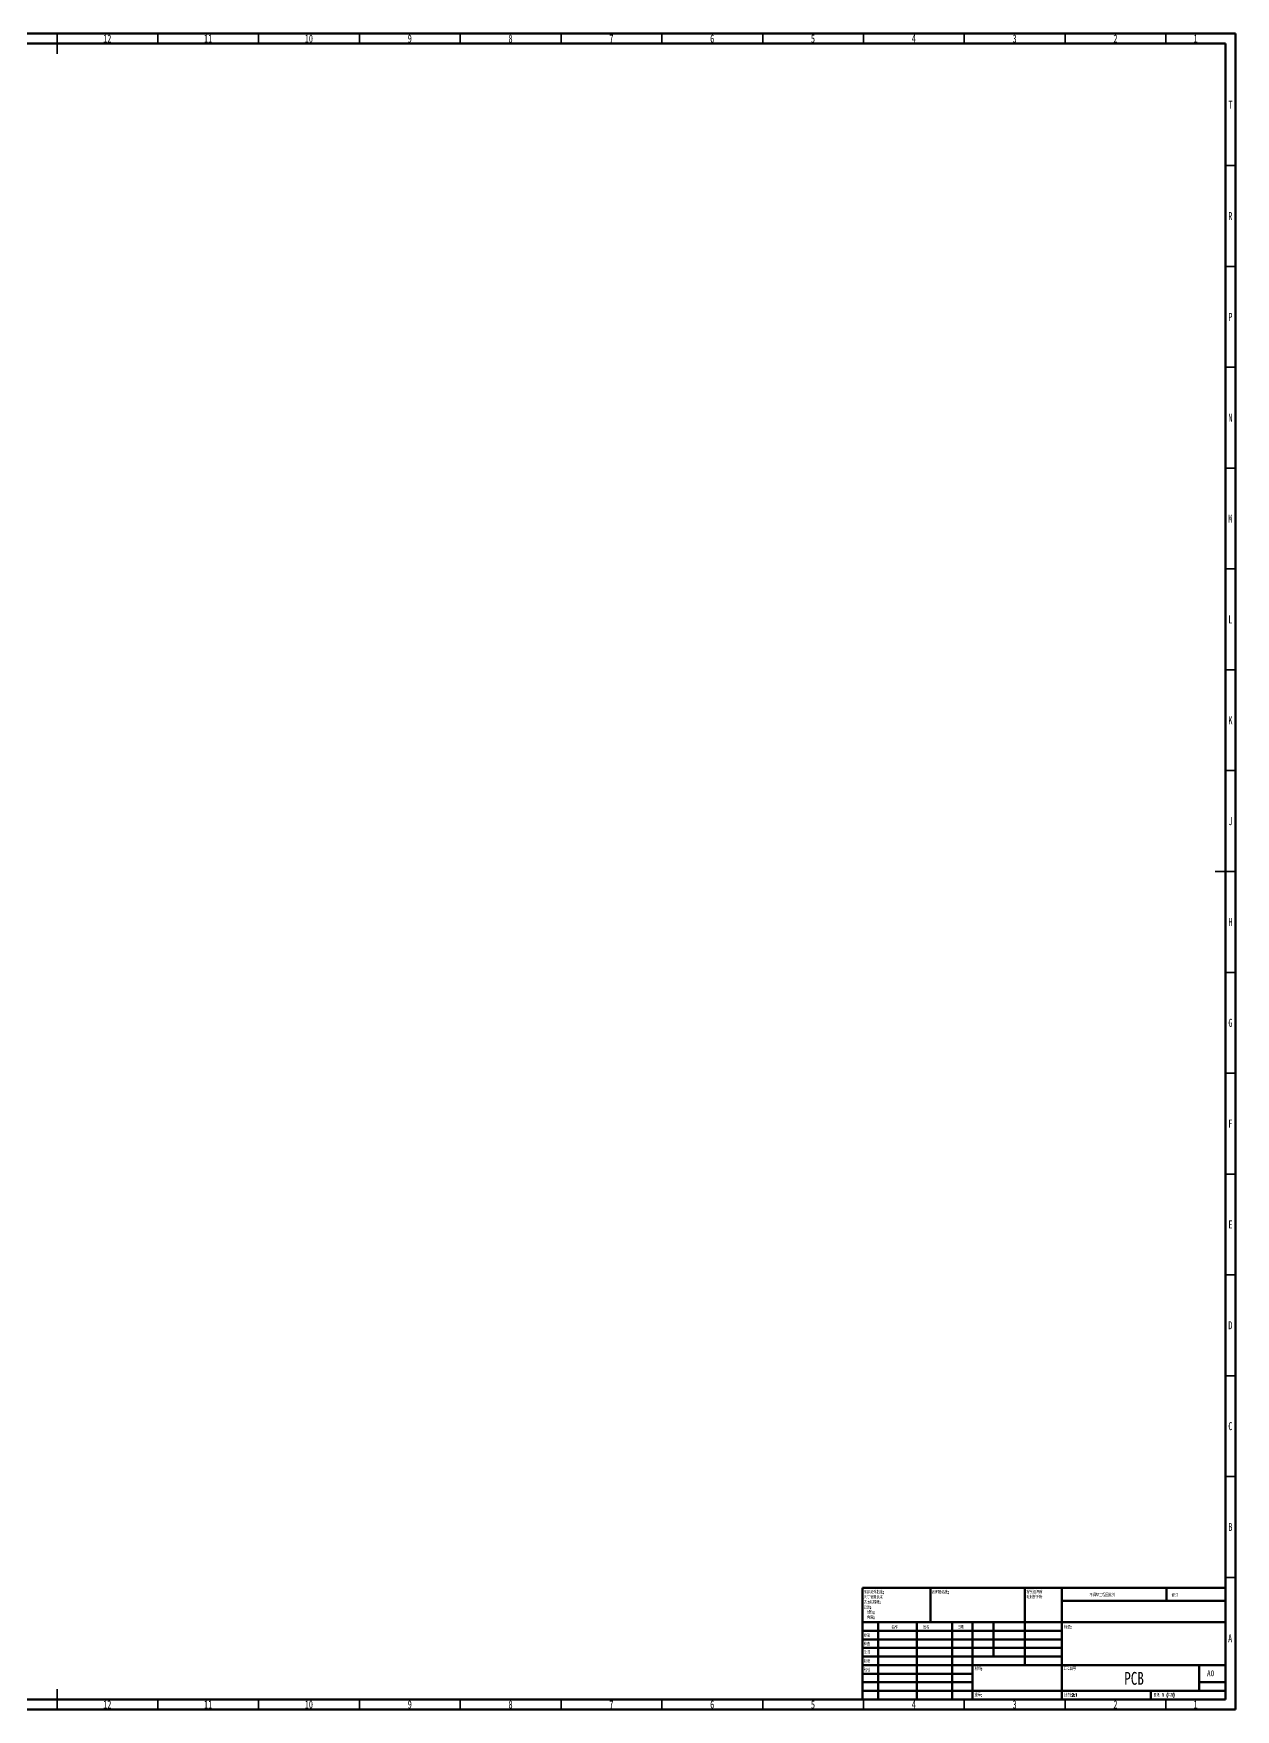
# Model space of a CAD drawing. Header units: millimetres. Extents: x 1 to 1184, y 4 to 836.
# Drawn here: x 588 to 1184, y 5 to 836 of the extents above; entities that cross this region are included whole.
import ezdxf

# ---------------------------------------------------------------- set-up
doc = ezdxf.new("R2010")
doc.units = ezdxf.units.MM
doc.styles.add('SLDTEXTSTYLE0', font='TXT', dxfattribs={"width": 0.75})
doc.styles.add('SLDTEXTSTYLE1', font='TXT', dxfattribs={"width": 0.75, "bigfont": 'bigfont'})
doc.styles.add('SLDTEXTSTYLE2', font='TXT', dxfattribs={"width": 0.694444, "bigfont": 'bigfont'})

# ---------------------------------------------------------------- blocks, each defined once
blk = doc.blocks.new('SW_NOTE_0')
at = {"color": 0, "linetype": 'Continuous', "lineweight": 0, "char_height": 1.5, "attachment_point": 1, "style": 'SLDTEXTSTYLE1'}
for s, insert in [('除非另外指定:', (0, 1.93)), ('表面粗糙度:', (0, -3.07)), ('尺寸使用毫米', (0, -0.57)), ('公差:', (0, -5.57)), ('线性:', (1.69, -8.07)), ('角度:', (1.69, -10.57))]:
    blk.add_mtext(s, dxfattribs=dict(at, insert=insert))
blk = doc.blocks.new('SW_NOTE_0_1')
at = {"color": 0, "linetype": 'Continuous', "lineweight": 0, "char_height": 1.5, "attachment_point": 1, "style": 'SLDTEXTSTYLE1'}
for s, insert in [('将锐边清除', (0, 1.93)), ('毛刺并折断', (0, -0.57))]:
    blk.add_mtext(s, dxfattribs=dict(at, insert=insert))

msp = doc.modelspace()

# ---------------------------------------------------------------- linework, layer by layer
at = {"color": 7, "linetype": 'Continuous', "lineweight": 70}
for p, q in [((15, 836), (1184, 836)), ((20, 831), (1179, 831)), ((1179, 831), (1179, 10)), ((1184, 836), (1184, 5)), ((1179, 10), (20, 10)), ((1184, 5), (15, 5))]:
    msp.add_line(p, q, dxfattribs=at)
at = {"color": 7, "linetype": 'Continuous', "lineweight": 35}
for p, q in [((599.5, 836), (599.5, 826)), ((599.5, 831), (599.5, 836)), ((649.5, 831), (649.5, 836)), ((699.5, 831), (699.5, 836)), ((749.5, 831), (749.5, 836)), ((799.5, 831), (799.5, 836)), ((849.5, 831), (849.5, 836)), ((899.5, 831), (899.5, 836)), ((949.5, 831), (949.5, 836)), ((999.5, 831), (999.5, 836)), ((1049.5, 831), (1049.5, 836)), ((1099.5, 831), (1099.5, 836)), ((1149.5, 831), (1149.5, 836)), ((1179, 770.5), (1184, 770.5)), ((1179, 720.5), (1184, 720.5)), ((1179, 670.5), (1184, 670.5)), ((1179, 620.5), (1184, 620.5)), ((1179, 570.5), (1184, 570.5)), ((1179, 520.5), (1184, 520.5)), ((1179, 470.5), (1184, 470.5)), ((1184, 420.5), (1174, 420.5)), ((1179, 420.5), (1184, 420.5)), ((1179, 370.5), (1184, 370.5)), ((1179, 320.5), (1184, 320.5)), ((1179, 270.5), (1184, 270.5)), ((1179, 220.5), (1184, 220.5)), ((1179, 170.5), (1184, 170.5)), ((1179, 120.5), (1184, 120.5)), ((1179, 70.5), (1184, 70.5)), ((599.5, 5), (599.5, 15)), ((599.5, 10), (599.5, 5)), ((649.5, 10), (649.5, 5)), ((699.5, 10), (699.5, 5)), ((749.5, 10), (749.5, 5)), ((799.5, 10), (799.5, 5)), ((849.5, 10), (849.5, 5)), ((899.5, 10), (899.5, 5)), ((949.5, 10), (949.5, 5)), ((999.5, 10), (999.5, 5)), ((1049.5, 10), (1049.5, 5)), ((1099.5, 10), (1099.5, 5)), ((1149.5, 10), (1149.5, 5))]:
    msp.add_line(p, q, dxfattribs=at)
at = {"color": 7, "linetype": 'Continuous', "lineweight": 50}
for p, q in [((999, 65.25), (1179, 65.25)), ((999, 65.25), (999, 10)), ((1032.8, 48.25), (1032.8, 65.25)), ((1079.6, 65.25), (1079.6, 27)), ((1097.8, 65.25), (1097.8, 10)), ((1179, 58.88), (1097.8, 58.88)), ((1149.8, 58.88), (1149.8, 65.25)), ((1179, 48.25), (999, 48.25)), ((1097.8, 44), (999, 44)), ((1006.8, 48.25), (1006.8, 10)), ((1025.99, 48.25), (1025.99, 10)), ((1043.4, 48.25), (1043.4, 10)), ((1053.6, 10), (1053.6, 48.25)), ((1064, 31.25), (1064, 48.25)), ((1097.8, 39.75), (999, 39.75)), ((1097.8, 35.5), (999, 35.5)), ((1097.8, 31.25), (999, 31.25)), ((1053.6, 27), (999, 27)), ((1053.6, 27), (1179, 27)), ((1166, 14.25), (1166, 27)), ((1053.6, 22.75), (999, 22.75)), ((1053.6, 18.5), (999, 18.5)), ((1179, 18.5), (1166, 18.5)), ((999, 14.25), (1179, 14.25)), ((1142, 10), (1142, 14.25))]:
    msp.add_line(p, q, dxfattribs=at)

# ---------------------------------------------------------------- block references
at = {"color": 7, "linetype": 'Continuous', "lineweight": 0}
for name, p in [('SW_NOTE_0', (999.59, 61.99)), ('SW_NOTE_0_1', (1080.31, 62.07))]:
    msp.add_blockref(name, p, dxfattribs=at)

# ---------------------------------------------------------------- texts
for s, insert, char_height, attachment_point, style in [('12', (624.42, 835.47), 3.969, 2, 'SLDTEXTSTYLE0'), ('11', (674.42, 835.47), 3.969, 2, 'SLDTEXTSTYLE0'), ('10', (724.42, 835.47), 3.969, 2, 'SLDTEXTSTYLE0'), ('9', (774.46, 835.47), 3.97, 2, 'SLDTEXTSTYLE0'), ('8', (824.46, 835.47), 3.97, 2, 'SLDTEXTSTYLE0'), ('7', (874.46, 835.47), 3.97, 2, 'SLDTEXTSTYLE0'), ('6', (924.46, 835.47), 3.97, 2, 'SLDTEXTSTYLE0'), ('5', (974.46, 835.47), 3.97, 2, 'SLDTEXTSTYLE0'), ('4', (1024.46, 835.47), 3.97, 2, 'SLDTEXTSTYLE0'), ('3', (1074.46, 835.47), 3.97, 2, 'SLDTEXTSTYLE0'), ('2', (1124.46, 835.47), 3.97, 2, 'SLDTEXTSTYLE0'), ('1', (1164.21, 835.47), 3.97, 2, 'SLDTEXTSTYLE0'), ('T', (1181.49, 802.72), 3.97, 2, 'SLDTEXTSTYLE0'), ('R', (1181.44, 747.47), 3.97, 2, 'SLDTEXTSTYLE0'), ('P', (1181.48, 697.47), 3.97, 2, 'SLDTEXTSTYLE0'), ('N', (1181.46, 647.47), 3.97, 2, 'SLDTEXTSTYLE0'), ('M', (1181.36, 597.47), 3.97, 2, 'SLDTEXTSTYLE0'), ('L', (1181.45, 547.47), 3.97, 2, 'SLDTEXTSTYLE0'), ('K', (1181.49, 497.47), 3.97, 2, 'SLDTEXTSTYLE0'), ('J', (1181.47, 447.47), 3.97, 2, 'SLDTEXTSTYLE0'), ('H', (1181.49, 397.47), 3.97, 2, 'SLDTEXTSTYLE0'), ('G', (1181.49, 347.47), 3.97, 2, 'SLDTEXTSTYLE0'), ('F', (1181.46, 297.47), 3.97, 2, 'SLDTEXTSTYLE0'), ('E', (1181.51, 247.47), 3.97, 2, 'SLDTEXTSTYLE0'), ('D', (1181.45, 197.47), 3.97, 2, 'SLDTEXTSTYLE0'), ('C', (1181.46, 147.47), 3.97, 2, 'SLDTEXTSTYLE0'), ('B', (1181.47, 97.47), 3.97, 2, 'SLDTEXTSTYLE0'), ('表面粗糙度:', (1033.37, 63.92), 1.5, 1, 'SLDTEXTSTYLE1'), ('不调整工程图比例', (1111.61, 62.53), 1.5, 1, 'SLDTEXTSTYLE1'), ('修订', (1152.33, 62.33), 1.5, 1, 'SLDTEXTSTYLE1'), ('绘制', (999.68, 42.43), 1.5, 1, 'SLDTEXTSTYLE1'), ('名称', (1013.32, 46.5), 1.5, 1, 'SLDTEXTSTYLE1'), ('签名', (1029.03, 46.56), 1.5, 1, 'SLDTEXTSTYLE1'), ('日期', (1046.21, 46.58), 1.5, 1, 'SLDTEXTSTYLE1'), ('标题:', (1098.96, 46.58), 1.5, 1, 'SLDTEXTSTYLE1'), ('A', (1181.34, 42.22), 3.97, 2, 'SLDTEXTSTYLE0'), ('检查', (999.62, 38.15), 1.5, 1, 'SLDTEXTSTYLE1'), ('批准', (999.62, 34.18), 1.5, 1, 'SLDTEXTSTYLE1'), ('验检', (999.68, 25.35), 1.5, 1, 'SLDTEXTSTYLE1'), ('制造', (999.68, 29.73), 1.5, 1, 'SLDTEXTSTYLE1'), ('材料:', (1054.65, 25.99), 1.5, 1, 'SLDTEXTSTYLE1'), ('工程图号', (1098.63, 25.99), 1.5, 1, 'SLDTEXTSTYLE1'), ('PCB', (1133.69, 23.61), 6.35, 2, 'SLDTEXTSTYLE0'), ('A0', (1169.87, 24.41), 2.91, 1, 'SLDTEXTSTYLE0'), ('12', (624.42, 9.47), 3.969, 2, 'SLDTEXTSTYLE0'), ('11', (674.42, 9.47), 3.969, 2, 'SLDTEXTSTYLE0'), ('10', (724.42, 9.47), 3.969, 2, 'SLDTEXTSTYLE0'), ('9', (774.46, 9.47), 3.97, 2, 'SLDTEXTSTYLE0'), ('8', (824.46, 9.47), 3.97, 2, 'SLDTEXTSTYLE0'), ('7', (874.46, 9.47), 3.97, 2, 'SLDTEXTSTYLE0'), ('6', (924.46, 9.47), 3.97, 2, 'SLDTEXTSTYLE0'), ('5', (974.46, 9.47), 3.97, 2, 'SLDTEXTSTYLE0'), ('4', (1024.46, 9.47), 3.97, 2, 'SLDTEXTSTYLE0'), ('重量:', (1054.62, 12.95), 1.499, 1, 'SLDTEXTSTYLE1'), ('3', (1074.46, 9.47), 3.97, 2, 'SLDTEXTSTYLE0'), ('比例:2:1', (1099.07, 12.9), 1.5, 1, 'SLDTEXTSTYLE1'), ('2', (1124.46, 9.47), 3.97, 2, 'SLDTEXTSTYLE0'), ('图纸 1 (共1)', (1143.48, 12.9), 1.5, 1, 'SLDTEXTSTYLE2'), ('1', (1164.21, 9.47), 3.97, 2, 'SLDTEXTSTYLE0')]:
    msp.add_mtext(s, dxfattribs=dict(at, insert=insert, char_height=char_height, attachment_point=attachment_point, style=style))

doc.saveas('drawing.dxf')
